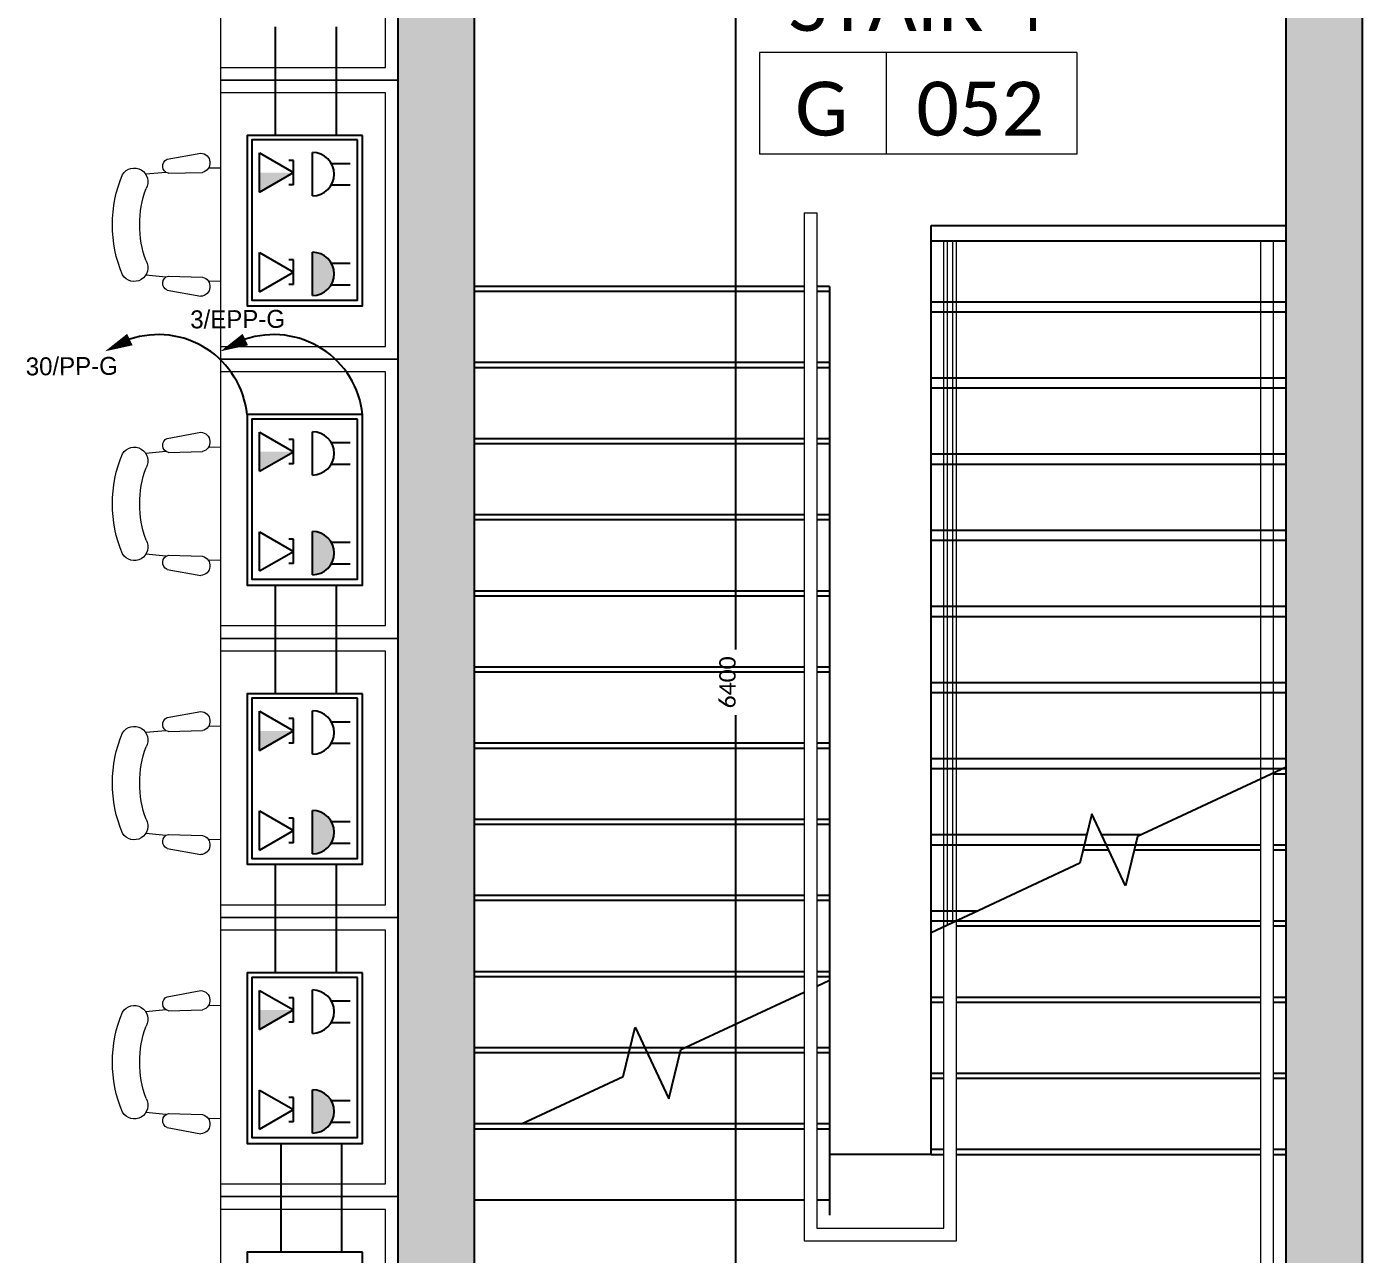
# Model space of a CAD drawing. Header units: metres. Extents: x 15.7 to 112.1, y 4.7 to 71.5.
# Drawn here: x 86.13 to 91.39, y 41.69 to 46.53 of the extents above; entities that cross this region are included whole.
import ezdxf

# ---------------------------------------------------------------- set-up
doc = ezdxf.new("R2010")
doc.units = ezdxf.units.M
doc.linetypes.add('ECG_Line-Ptrn-Sold', pattern=[9144.001000000002, 9144.000000000002, -0.001])
doc.layers.get('0').update_dxf_attribs({"color": 3})
for name, color, linetype in [('00', 252, 'Continuous'), ('E-SOCKET', 3, 'Continuous'), ('EL. BLOCK', 3, 'Continuous'), ('PW', 4, 'Continuous')]:
    doc.layers.add(name, color=color, linetype=linetype)
for name, color, linetype, lineweight in [('03-A-XR-GF$0$A-FURN', 55, 'Continuous', 5), ('A-DIM', 7, 'Continuous', 5), ('A-FLOR-HRAL', 1, 'Continuous', 9), ('A-STAIR', 1, 'ECG_Line-Ptrn-Sold', 13), ('A-TEXT', 7, 'ECG_Line-Ptrn-Sold', 13)]:
    doc.layers.add(name, color=color, linetype=linetype, lineweight=lineweight)
doc.styles.add('Calibri', font='calibri.ttf', dxfattribs={"height": 0.2126391096979332})
doc.dimstyles.new('ECG_Dimn-Detl-100', dxfattribs={"dimscale": 0.3048, "dimtxt": 0.25, "dimasz": 1.312335958005249, "dimexe": 0.4921259842519685, "dimexo": 0.0625, "dimgap": 0, "dimtad": 1, "dimdec": 0, "dimlfac": 1000, "dimzin": 0, "dimdsep": 46, "dimtxsty": 'Calibri', "dimblk1": 'DOTSMALL', "dimblk2": 'DOTSMALL', "dimsah": 1, "dimcen": 0.09, "dimdle": 0.4921259842519685, "dimazin": 0, "dimtfac": 1, "dimtdec": 4, "dimtix": 1, "dimtmove": 0, "dimatfit": 3, "dimfxl": 0.4921259842519685, "dimfxlon": 1, "dimtvp": 1, "dimtolj": 1, "dimtzin": 0, "dimarcsym": 2})

# ---------------------------------------------------------------- blocks, each defined once
blk = doc.blocks.new('Railing - Railing-3136357-GROUND FLOOR PLAN')
at = {"layer": 'A-FLOR-HRAL'}
for p, q in [((89.19353060839777, 45.79732717912452), (89.24353060839776, 45.79732717912452)), ((89.19353060839777, 45.79732717912452), (89.19353060839775, 42.13940265082262)), ((89.24353060839776, 45.79732717912452), (89.24353060839775, 42.13940265082262)), ((89.79433060839779, 43.0077291072948), (89.7443306083978, 42.98441372438706)), ((89.79433060839779, 43.0077291072948), (89.7443306083978, 42.98441372438706)), ((89.79433060839779, 43.0077291072948), (89.7443306083978, 42.98441372438706)), ((89.79433060839779, 43.0077291072948), (89.7443306083978, 42.98441372438706)), ((89.79433060839779, 43.0077291072948), (89.7443306083978, 42.98441372438706)), ((89.79433060839779, 43.0077291072948), (89.7443306083978, 42.98441372438706)), ((89.74433060839779, 42.12232717912453), (89.7443306083978, 42.98441372438705)), ((89.79433060839777, 42.12232717912453), (89.79433060839779, 43.0077291072948)), ((89.19353060839775, 42.13940265082262), (89.19353060839775, 41.7469271791245)), ((89.24353060839775, 42.13940265082262), (89.24353060839775, 41.79692717912451)), ((89.74433060839779, 41.84732717912449), (89.74433060839779, 42.12232717912453)), ((89.79433060839777, 41.84732717912449), (89.79433060839777, 42.12232717912453)), ((89.74433060839779, 41.79692717912451), (89.74433060839779, 41.84732717912449)), ((89.79433060839777, 41.7469271791245), (89.79433060839777, 41.84732717912449)), ((89.24353060839775, 41.79692717912451), (89.74433060839779, 41.79692717912451)), ((89.19353060839775, 41.7469271791245), (89.79433060839777, 41.7469271791245))]:
    blk.add_line(p, q, dxfattribs=at)
at = {"layer": 'A-STAIR'}
for p, q in [((89.74433060839782, 45.68732717912454), (89.7943306083978, 45.68732717912454)), ((89.74433060839782, 45.38732717912453), (89.74433060839782, 45.68732717912454)), ((89.75933060839782, 45.68732717912454), (89.77933060839781, 45.68732717912454)), ((89.75933060839782, 45.38732717912453), (89.75933060839782, 45.68732717912454)), ((89.75933060839782, 45.68732717912454), (89.77933060839781, 45.68732717912454)), ((89.75933060839782, 45.38732717912453), (89.75933060839782, 45.68732717912454)), ((89.75933060839782, 45.68732717912454), (89.77933060839781, 45.68732717912454)), ((89.75933060839782, 45.38732717912453), (89.75933060839782, 45.68732717912454)), ((89.75933060839782, 45.68732717912454), (89.77933060839781, 45.68732717912454)), ((89.75933060839782, 45.38732717912453), (89.75933060839782, 45.68732717912454)), ((89.75933060839782, 45.68732717912454), (89.77933060839781, 45.68732717912454)), ((89.75933060839782, 45.38732717912453), (89.75933060839782, 45.68732717912454)), ((89.77933060839781, 45.38732717912453), (89.77933060839781, 45.68732717912454)), ((89.77933060839781, 45.38732717912453), (89.77933060839781, 45.68732717912454)), ((89.77933060839781, 45.38732717912453), (89.77933060839781, 45.68732717912454)), ((89.77933060839781, 45.38732717912453), (89.77933060839781, 45.68732717912454)), ((89.77933060839781, 45.38732717912453), (89.77933060839781, 45.68732717912454)), ((89.7943306083978, 45.38732717912453), (89.7943306083978, 45.68732717912454)), ((89.7443306083978, 42.98441372438705), (89.74433060839782, 45.38732717912452)), ((89.7593306083978, 42.99140833925938), (89.75933060839782, 45.38732717912452)), ((89.7593306083978, 42.99140833925938), (89.75933060839782, 45.38732717912452)), ((89.7593306083978, 42.99140833925938), (89.75933060839782, 45.38732717912452)), ((89.7593306083978, 42.99140833925938), (89.75933060839782, 45.38732717912452)), ((89.7593306083978, 42.99140833925938), (89.75933060839782, 45.38732717912452)), ((89.7793306083978, 43.00073449242247), (89.77933060839781, 45.38732717912452)), ((89.7793306083978, 43.00073449242247), (89.77933060839781, 45.38732717912452)), ((89.7793306083978, 43.00073449242247), (89.77933060839781, 45.38732717912452)), ((89.7793306083978, 43.00073449242247), (89.77933060839781, 45.38732717912452)), ((89.7793306083978, 43.00073449242247), (89.77933060839781, 45.38732717912452)), ((89.79433060839779, 43.0077291072948), (89.7943306083978, 45.38732717912452))]:
    blk.add_line(p, q, dxfattribs=at)
blk = doc.blocks.new('Railing - Railing-3136380-GROUND FLOOR PLAN')
at = {"layer": 'A-FLOR-HRAL'}
for p, q in [((91.04353060839782, 43.59024063386204), (90.9935306083978, 43.56692525095428)), ((90.9935306083978, 41.78732717912452), (90.9935306083978, 43.56692525095428)), ((91.0435306083978, 41.78732717912452), (91.04353060839782, 43.59024063386202)), ((90.99353060839778, 41.48732717912451), (90.99353060839778, 41.78732717912452)), ((91.04353060839776, 41.48732717912451), (91.04353060839776, 41.78732717912452)), ((91.04353060839776, 41.48732717912451), (90.99353060839778, 41.48732717912451))]:
    blk.add_line(p, q, dxfattribs=at)
at = {"layer": 'A-STAIR'}
for p, q in [((90.9935306083978, 45.68732717912451), (91.0435306083978, 45.68732717912451)), ((90.9935306083978, 45.38732717912452), (90.9935306083978, 45.68732717912451)), ((91.0435306083978, 45.38732717912452), (91.0435306083978, 45.68732717912451)), ((90.9935306083978, 43.56692525095428), (90.99353060839783, 45.3873271791245)), ((91.04353060839782, 43.59024063386202), (91.04353060839782, 45.3873271791245))]:
    blk.add_line(p, q, dxfattribs=at)
blk = doc.blocks.new('B806-B02 - CALL CENTER - FURN GROUND FLOOR_dwg_03-A-XR-GF$0$chair-3478258-GROUND FLOOR PLAN')
at = {"layer": '03-A-XR-GF$0$A-FURN'}
for p, q in [((22.19294224309074, -2.559167828483293), (22.06061282081058, -2.535008843827233)), ((21.98240199986174, -2.593606267188664), (22.02739614326104, -2.59466745277587)), ((22.18812851668977, -2.614518340465394), (22.05366787443163, -2.610636559411606)), ((22.19874227571334, -2.61097682066178), (22.27761711590779, -2.618484423939786)), ((21.98240199986174, -3.040548057876208), (22.02739614326104, -3.039486872288962)), ((22.18812851668977, -3.019635984599558), (22.05366787443163, -3.023517765653322)), ((22.19874227571334, -3.02317750440317), (22.27761711590779, -3.015669901125166)), ((22.19294224309074, -3.074986496581658), (22.06061282081058, -3.099145481237719))]:
    blk.add_line(p, q, dxfattribs=at)
for centre, radius, start, end in [((22.06296722144766, -2.573357787546228), 0.03842114895104468, 93.51321580933383, 255.9931916523041), ((22.18194035226723, -2.586095591634575), 0.02908858934396826, 282.2826853572749, 67.77652142876367), ((22.32321374346897, -2.647750546832342), 0.05418079359043457, 31.26502886697913, 209.6825180361752), ((21.89841506286231, -2.817077162532464), 0.5108137858035644, 337.2610651608358, 22.73893483916425), ((21.89064670177848, -2.817077162532464), 0.4109893326929139, 339.7134097284324, 20.2865902715676), ((22.32321374346897, -2.986403778232487), 0.0541807935904372, 150.3174819638237, 328.7349711330193), ((22.06296722144766, -3.060796537518704), 0.03842114895104733, 104.0068083476947, 266.486784190666), ((22.18194035226723, -3.048058733430374), 0.02908858934397272, 292.2234785712332, 77.7173146427265)]:
    blk.add_arc(centre, radius, start, end, dxfattribs=at)
blk = doc.blocks.new('B806-B02 - CALL CENTER - FURN GROUND FLOOR_dwg_03-A-XR-GF$0$UNIT130-V133-GROUND FLOOR PLAN')
at = {"layer": '03-A-XR-GF$0$A-FURN'}
for p, q in [((-0.7249999999992037, -1.049999999999949), (-0.7249999999992037, -0.2499999999997695)), ((-0.02503697728708748, -1.199999999999805), (-0.7249999999991075, -1.199999999999814))]:
    blk.add_line(p, q, dxfattribs=at)
at = {"layer": '03-A-XR-GF$0$A-FURN', "flags": 128}
for points in [[(-0.7249999999991075, -1.199999999999814), (-0.7249999999991075, -0.09999999999981267), (-0.02503727435898454, -0.09999999999981267)], [(-0.7249999999992042, -1.149999999999906), (-0.07499999999920373, -1.149999999999906), (-0.07499999999920373, -0.1499999999998146), (-0.7249999999992044, -0.1499999999998146)]]:
    blk.add_lwpolyline(points, dxfattribs=at)
at = {"extrusion": (0, 0, -1), "zscale": -1}
blk.add_blockref('B806-B02 - CALL CENTER - FURN GROUND FLOOR_dwg_03-A-XR-GF$0$chair-3478258-GROUND FLOOR PLAN', (-21.25740199986219, 2.14691569418188), dxfattribs=at)
blk = doc.blocks.new('B806-B02 - CALL CENTER - FURN GROUND FLOOR_dwg_03-A-XR-GF$0$UNIT130-V134-GROUND FLOOR PLAN')
at = {"layer": '03-A-XR-GF$0$A-FURN'}
for p, q in [((-0.7249999999992037, -1.049999999999949), (-0.7249999999992037, -0.2499999999997695)), ((-0.02500373744398871, -1.199999999999814), (-0.7249999999991075, -1.199999999999814))]:
    blk.add_line(p, q, dxfattribs=at)
at = {"layer": '03-A-XR-GF$0$A-FURN', "flags": 128}
for points in [[(-0.7249999999991075, -1.199999999999814), (-0.7249999999991075, -0.09999999999982133), (-0.02500403451586844, -0.09999999999981267)], [(-0.7249999999992042, -1.149999999999906), (-0.07499999999920373, -1.149999999999906), (-0.07499999999920373, -0.1499999999998146), (-0.7249999999992044, -0.1499999999998146)]]:
    blk.add_lwpolyline(points, dxfattribs=at)
at = {"extrusion": (0, 0, -1), "zscale": -1}
blk.add_blockref('B806-B02 - CALL CENTER - FURN GROUND FLOOR_dwg_03-A-XR-GF$0$chair-3478258-GROUND FLOOR PLAN', (-21.25740199986219, 2.14691569418188), dxfattribs=at)
blk = doc.blocks.new('B806-B02 - CALL CENTER - FURN GROUND FLOOR_dwg_03-A-XR-GF$0$UNIT130-V135-GROUND FLOOR PLAN')
at = {"layer": '03-A-XR-GF$0$A-FURN'}
for p, q in [((-0.7249999999992037, -1.049999999999949), (-0.7249999999992037, -0.2499999999997695)), ((-0.02500344037210898, -1.199999999999814), (-0.7249999999991075, -1.199999999999823))]:
    blk.add_line(p, q, dxfattribs=at)
at = {"layer": '03-A-XR-GF$0$A-FURN', "flags": 128}
for points in [[(-0.7249999999991075, -1.199999999999823), (-0.7249999999990902, -0.09999999999982133), (-0.02500373744397139, -0.09999999999982133)], [(-0.7249999999992042, -1.149999999999906), (-0.07499999999920373, -1.149999999999906), (-0.07499999999920373, -0.1499999999998146), (-0.7249999999992044, -0.1499999999998146)]]:
    blk.add_lwpolyline(points, dxfattribs=at)
at = {"extrusion": (0, 0, -1), "zscale": -1}
blk.add_blockref('B806-B02 - CALL CENTER - FURN GROUND FLOOR_dwg_03-A-XR-GF$0$chair-3478258-GROUND FLOOR PLAN', (-21.25740199986219, 2.14691569418188), dxfattribs=at)
blk = doc.blocks.new('B806-B02 - CALL CENTER - FURN GROUND FLOOR_dwg_03-A-XR-GF$0$UNIT130-V136-GROUND FLOOR PLAN')
at = {"layer": '03-A-XR-GF$0$A-FURN'}
for p, q in [((-0.7249999999992037, -1.049999999999949), (-0.7249999999992037, -0.2499999999997695)), ((-0.02500314329931098, -1.199999999999814), (-0.7249999999991075, -1.199999999999805))]:
    blk.add_line(p, q, dxfattribs=at)
at = {"layer": '03-A-XR-GF$0$A-FURN', "flags": 128}
for points in [[(-0.7249999999991075, -1.199999999999805), (-0.7249999999991075, -0.09999999999981267), (-0.02500344037120803, -0.09999999999981267)], [(-0.7249999999992042, -1.149999999999906), (-0.07499999999920373, -1.149999999999906), (-0.07499999999920373, -0.1499999999998146), (-0.7249999999992044, -0.1499999999998146)]]:
    blk.add_lwpolyline(points, dxfattribs=at)
at = {"extrusion": (0, 0, -1), "zscale": -1}
blk.add_blockref('B806-B02 - CALL CENTER - FURN GROUND FLOOR_dwg_03-A-XR-GF$0$chair-3478258-GROUND FLOOR PLAN', (-21.25740199986219, 2.14691569418188), dxfattribs=at)
blk = doc.blocks.new('B806-B02 - CALL CENTER - FURN GROUND FLOOR_dwg_03-A-XR-GF$0$UNIT130-V137-GROUND FLOOR PLAN')
at = {"layer": '03-A-XR-GF$0$A-FURN'}
for p, q in [((-0.7249999999992037, -1.049999999999949), (-0.7249999999992037, -0.2499999999997695)), ((-0.02500284622743125, -1.199999999999814), (-0.7249999999991075, -1.199999999999823))]:
    blk.add_line(p, q, dxfattribs=at)
at = {"layer": '03-A-XR-GF$0$A-FURN', "flags": 128}
for points in [[(-0.7249999999991075, -1.199999999999823), (-0.7249999999991075, -0.09999999999981267), (-0.02500314329931098, -0.09999999999982133)], [(-0.7249999999992042, -1.149999999999906), (-0.07499999999920373, -1.149999999999906), (-0.07499999999920373, -0.1499999999998146), (-0.7249999999992044, -0.1499999999998146)]]:
    blk.add_lwpolyline(points, dxfattribs=at)
at = {"extrusion": (0, 0, -1), "zscale": -1}
blk.add_blockref('B806-B02 - CALL CENTER - FURN GROUND FLOOR_dwg_03-A-XR-GF$0$chair-3478258-GROUND FLOOR PLAN', (-21.25740199986219, 2.14691569418188), dxfattribs=at)
blk = doc.blocks.new('B806-B02 - CALL CENTER - FURN GROUND FLOOR_dwg_03-A-XR-GF$0$UNIT130-V142-GROUND FLOOR PLAN')
at = {"layer": '03-A-XR-GF$0$A-FURN'}
for p, q in [((-0.7249999999992037, -1.049999999999949), (-0.7249999999992037, -0.2499999999997695)), ((-0.02503727435903652, -1.199999999999805), (-0.7249999999991075, -1.199999999999797))]:
    blk.add_line(p, q, dxfattribs=at)
at = {"layer": '03-A-XR-GF$0$A-FURN', "flags": 128}
for points in [[(-0.7249999999991075, -1.199999999999797), (-0.7249999999991075, -0.09999999999980401), (-0.0250375714308816, -0.09999999999980401)], [(-0.7249999999992042, -1.149999999999906), (-0.07499999999920373, -1.149999999999906), (-0.07499999999920373, -0.1499999999998146), (-0.7249999999992044, -0.1499999999998146)]]:
    blk.add_lwpolyline(points, dxfattribs=at)
at = {"extrusion": (0, 0, -1), "zscale": -1}
blk.add_blockref('B806-B02 - CALL CENTER - FURN GROUND FLOOR_dwg_03-A-XR-GF$0$chair-3478258-GROUND FLOOR PLAN', (-21.25740199986219, 2.14691569418188), dxfattribs=at)
blk = doc.blocks.new('B806-B02 - CALL CENTER - FURN GROUND FLOOR_dwg-3278331-GROUND FLOOR PLAN')
at = {"rotation": 359.9999845375016}
for name, p in [('B806-B02 - CALL CENTER - FURN GROUND FLOOR_dwg_03-A-XR-GF$0$UNIT130-V142-GROUND FLOOR PLAN', (87.6189682068353, 47.52079368397294)), ('B806-B02 - CALL CENTER - FURN GROUND FLOOR_dwg_03-A-XR-GF$0$UNIT130-V133-GROUND FLOOR PLAN', (87.61896790976336, 46.42079368397303)), ('B806-B02 - CALL CENTER - FURN GROUND FLOOR_dwg_03-A-XR-GF$0$UNIT130-V134-GROUND FLOOR PLAN', (87.61893466992024, 45.32078559809558)), ('B806-B02 - CALL CENTER - FURN GROUND FLOOR_dwg_03-A-XR-GF$0$UNIT130-V135-GROUND FLOOR PLAN', (87.61893437284834, 44.22078559809567)), ('B806-B02 - CALL CENTER - FURN GROUND FLOOR_dwg_03-A-XR-GF$0$UNIT130-V136-GROUND FLOOR PLAN', (87.61893407577554, 43.12078559809576)), ('B806-B02 - CALL CENTER - FURN GROUND FLOOR_dwg_03-A-XR-GF$0$UNIT130-V137-GROUND FLOOR PLAN', (87.61893377870365, 42.02078559809573))]:
    blk.add_blockref(name, p, dxfattribs=at)
blk = doc.blocks.new('ECG_G-Tag-Room - ECG_G-Tag-Room-Engl-1568319-GROUND FLOOR PLAN')
at = {"layer": 'A-TEXT'}
for p, q in [((-0.006249999999999996, 0), (-0.006249999999999996, -0.004)), ((0.00625, 0), (-0.006249999999999996, 0)), ((-0.001249999999999994, -0.004), (-0.001249999999999987, 0)), ((0.00625, 0), (0.00625, -0.004)), ((0.006250000000000001, -0.004), (-0.006249999999999996, -0.004))]:
    blk.add_line(p, q, dxfattribs=at)
blk = doc.blocks.new('_DotSmall')
at = {"color": 0, "linetype": 'ByBlock', "const_width": 0.5}
blk.add_lwpolyline([(-0.0625, 0, 1), (0.0625, 0, 1)], format="xyb", close=True, dxfattribs=at)

msp = doc.modelspace()

# ---------------------------------------------------------------- hatches: boundary and pattern name
at = {"layer": '00'}
for points in [[(87.59393060839778, 40.74732717912522), (87.74393060839782, 40.74732717912524), (87.74393060839782, 46.9902467200579), (87.89393060839785, 46.9902467200579), (87.89393060839782, 47.34732717912494), (87.59393060839786, 47.3473271791249), (87.59393060839778, 40.87702712061315)], [(91.24393060839785, 40.74732717912519), (91.39393060839784, 40.74732717912519), (91.39393060839788, 47.34732717912517), (91.09393060839787, 47.34732717912517), (91.09393060839787, 46.9902467200579), (91.24393060839785, 46.9902467200579), (91.24393060839785, 40.87702712061315)], [(87.7849042406262, 40.74732717912522), (87.89393060839781, 40.74732717912522), (87.89393060839784, 46.9902467200579), (87.74393060839783, 46.9902467200579), (87.74393060839783, 40.74732717912522)], [(91.24393060839785, 40.74732717912519), (91.24393060839785, 46.9902467200579), (91.0939306083979, 46.9902467200579), (91.09393060839784, 40.74732717912519)]]:
    msp.add_hatch(color=256, dxfattribs=at).paths.add_polyline_path(points, flags=0)
at = {"layer": 'E-SOCKET', "lineweight": -3, "ltscale": 0.05, "transparency": 33554658}
h = msp.add_hatch(color=1, dxfattribs=at)
h.dxf.hatch_style = 1
edge = h.paths.add_edge_path()
edge.add_line((87.25566703056681, 45.47151979729208), (87.25566703056681, 45.64238605792531))
edge.add_ellipse((87.25566703056681, 45.5569529276087), major_axis=(0.06041034578489699, -0.06041034578489751), ratio=0.9999999999999424, start_angle=-45.000000000001705, end_angle=134.9999999999984, ccw=False)
h = msp.add_hatch(color=1, dxfattribs=at)
h.dxf.hatch_style = 1
edge = h.paths.add_edge_path()
edge.add_line((87.25563379072369, 44.37151171141463), (87.25563379072369, 44.54237797204786))
edge.add_ellipse((87.25563379072369, 44.45694484173124), major_axis=(0.06041034578489699, -0.06041034578489751), ratio=0.9999999999999424, start_angle=-45.000000000001705, end_angle=134.9999999999984, ccw=False)
h = msp.add_hatch(color=1, dxfattribs=at)
h.dxf.hatch_style = 1
edge = h.paths.add_edge_path()
edge.add_line((87.2556334936518, 43.27151171141472), (87.2556334936518, 43.44237797204796))
edge.add_ellipse((87.2556334936518, 43.35694484173134), major_axis=(0.06041034578489699, -0.06041034578489751), ratio=0.9999999999999424, start_angle=-45.000000000001705, end_angle=134.9999999999984, ccw=False)
h = msp.add_hatch(color=1, dxfattribs=at)
h.dxf.hatch_style = 1
edge = h.paths.add_edge_path()
edge.add_line((87.255633196579, 42.17151171141482), (87.255633196579, 42.34237797204805))
edge.add_ellipse((87.255633196579, 42.25694484173143), major_axis=(0.06041034578489699, -0.06041034578489751), ratio=0.9999999999999424, start_angle=-45.000000000001705, end_angle=134.9999999999984, ccw=False)
at = {"layer": 'EL. BLOCK', "linetype": 'ByBlock'}
h = msp.add_hatch(color=4, dxfattribs=at)
h.dxf.hatch_style = 1
h.paths.add_polyline_path([(87.18070508930882, 45.95631391503399), (87.04736240207878, 45.95631391503399), (87.04736240207878, 45.87932847866724)])
h = msp.add_hatch(color=4, dxfattribs=at)
h.dxf.hatch_style = 1
h.paths.add_polyline_path([(87.1806718494657, 44.85630582915654), (87.04732916223566, 44.85630582915654), (87.04732916223566, 44.77932039278978)])
h = msp.add_hatch(color=4, dxfattribs=at)
h.dxf.hatch_style = 1
h.paths.add_polyline_path([(87.1806715523938, 43.75630582915664), (87.04732886516376, 43.75630582915664), (87.04732886516376, 43.67932039278988)])
h = msp.add_hatch(color=4, dxfattribs=at)
h.dxf.hatch_style = 1
h.paths.add_polyline_path([(87.180671255321, 42.65630582915673), (87.04732856809096, 42.65630582915673), (87.04732856809096, 42.57932039278997)])

# ---------------------------------------------------------------- linework, layer by layer
at = {"color": 3}
for points in [[(87.10891174570669, 46.53085440244008), (87.10891174570696, 46.10257425356906)], [(87.10891144863481, 44.3308544024401), (87.10891144863508, 43.90257425356913)], [(87.10887820772547, 43.23084631656697), (87.10887820772574, 42.80256616186897)], [(87.13045405002492, 42.13084631074005), (87.1304540500252, 41.70256616186903)]]:
    msp.add_lwpolyline(points, dxfattribs=at)
at = {"color": 1}
for points in [[(87.34927253819156, 46.53085440244022), (87.34927253819183, 46.1025742535692)], [(87.34927224111968, 44.33085440244024), (87.34927194404735, 43.90257425356927)], [(87.34923900021033, 43.23084631656711), (87.3492390002106, 42.80256616186911)], [(87.37081484250979, 42.13084631074019), (87.37081484251006, 41.70256616186917)]]:
    msp.add_lwpolyline(points, dxfattribs=at)
at = {"elevation": 5.594000005722046}
msp.add_lwpolyline([(86.4382579429452, 45.25193185217353, 0, 0.05, 0), (86.53600703231126, 45.29816071954549, 0.05, 0.05, 0)], format="xyseb", dxfattribs=at)
at = {"color": 1, "elevation": 5.594000005722046}
msp.add_lwpolyline([(86.89336221501992, 45.25193185217382, 0, 0.05, 0), (86.99111130438598, 45.29816071954577, 0.05, 0.05, 0)], format="xyseb", dxfattribs=at)
msp.add_arc((86.64811161578774, 44.96559765383295), 0.3521025629529302, 6.026797535963858, 108.6128146909615)
at = {"color": 1}
msp.add_arc((87.10321588786246, 44.96559765383324), 0.3521025629529302, 6.026797535963858, 108.6128146909615, dxfattribs=at)
at = {"layer": '00'}
for p, q in [((87.59393060839767, 38.54732717912495), (87.59393060839783, 53.74732717912512)), ((91.39393060839777, 47.34732717912512), (91.39393060839775, 40.34732717912514)), ((87.89393060839768, 40.74732717912516), (87.89393060839774, 47.14732717912516)), ((91.09393060839774, 43.61374253983302), (91.09393060839777, 47.14732717912512)), ((89.69393060839778, 45.7473271791245), (91.09393060839777, 45.7473271791245)), ((89.69393060839774, 42.85532717912451), (89.69393060839778, 45.7473271791245)), ((91.09393060839776, 43.61374253983302), (91.09393060839777, 45.7473271791245)), ((89.69393060839778, 45.6873271791245), (91.09393060839777, 45.6873271791245)), ((89.69393060839774, 42.96091181841602), (89.69393060839778, 45.6873271791245)), ((91.09393060839776, 43.61374253983302), (91.09393060839777, 45.6873271791245)), ((89.19353060839777, 45.50732717912452), (87.89393060839774, 45.50732717912452)), ((89.19353060839777, 45.48732717912452), (87.89393060839774, 45.48732717912452)), ((89.29393060839773, 45.50732717912452), (89.24353060839776, 45.50732717912452)), ((89.29393060839773, 45.48732717912452), (89.24353060839776, 45.48732717912452)), ((89.29393060839773, 45.50732717912452), (89.29393060839773, 45.20732717912453)), ((89.69393060839778, 45.44732717912451), (91.09393060839777, 45.44732717912451)), ((89.69393060839778, 45.40732717912451), (91.09393060839777, 45.40732717912451)), ((89.19353060839777, 45.20732717912453), (87.89393060839774, 45.20732717912453)), ((89.19353060839777, 45.18732717912452), (87.89393060839774, 45.18732717912452)), ((89.29393060839773, 45.20732717912453), (89.24353060839776, 45.20732717912453)), ((89.29393060839773, 45.18732717912452), (89.24353060839776, 45.18732717912452)), ((89.29393060839773, 45.20732717912453), (89.29393060839773, 44.90732717912452)), ((89.69393060839778, 45.14732717912451), (91.09393060839777, 45.14732717912451)), ((89.69393060839778, 45.10732717912451), (91.09393060839777, 45.10732717912451)), ((89.19353060839777, 44.90732717912452), (87.89393060839774, 44.90732717912452)), ((89.29393060839773, 44.90732717912452), (89.24353060839776, 44.90732717912452)), ((89.29393060839773, 44.90732717912452), (89.29393060839773, 44.60732717912453)), ((89.19353060839777, 44.88732717912452), (87.89393060839774, 44.88732717912452)), ((89.29393060839773, 44.88732717912452), (89.24353060839776, 44.88732717912452)), ((89.69393060839778, 44.84732717912451), (91.09393060839777, 44.84732717912451)), ((89.69393060839778, 44.80732717912451), (91.09393060839777, 44.80732717912451)), ((89.19353060839777, 44.60732717912453), (87.89393060839774, 44.60732717912453)), ((89.29393060839773, 44.60732717912453), (89.24353060839776, 44.60732717912453)), ((89.29393060839773, 44.60732717912453), (89.29393060839773, 44.30732717912453)), ((89.19353060839777, 44.58732717912453), (87.89393060839774, 44.58732717912453)), ((89.29393060839773, 44.58732717912453), (89.24353060839776, 44.58732717912453)), ((89.69393060839778, 44.54732717912455), (91.09393060839777, 44.54732717912447)), ((89.69393060839778, 44.50732717912455), (91.09393060839777, 44.50732717912447)), ((89.19353060839777, 44.30732717912453), (87.89393060839774, 44.30732717912453)), ((89.19353060839777, 44.28732717912452), (87.89393060839774, 44.28732717912452)), ((89.29393060839773, 44.30732717912453), (89.24353060839776, 44.30732717912453)), ((89.29393060839773, 44.28732717912452), (89.24353060839776, 44.28732717912452)), ((89.29393060839773, 44.30732717912453), (89.29393060839773, 44.00732717912453)), ((89.69393060839776, 44.24732717912451), (91.09393060839776, 44.24732717912451)), ((89.69393060839776, 44.20732717912451), (91.09393060839776, 44.20732717912451)), ((89.19353060839777, 44.00732717912453), (87.89393060839774, 44.00732717912453)), ((89.19353060839777, 43.98732717912453), (87.89393060839774, 43.98732717912453)), ((89.29393060839773, 44.00732717912453), (89.24353060839776, 44.00732717912453)), ((89.29393060839773, 43.98732717912453), (89.24353060839776, 43.98732717912453)), ((89.29393060839773, 44.00732717912453), (89.29393060839773, 43.70732717912448)), ((89.69393060839776, 43.94732717912451), (91.09393060839776, 43.94732717912451)), ((89.69393060839776, 43.90732717912451), (91.09393060839776, 43.90732717912451)), ((89.19353060839775, 43.70732717912449), (87.89393060839774, 43.70732717912457)), ((89.29393060839773, 43.70732717912448), (89.24353060839775, 43.70732717912449)), ((89.29393060839773, 43.70732717912448), (89.29393060839772, 43.40732717912453)), ((89.19353060839775, 43.68732717912449), (87.89393060839774, 43.68732717912457)), ((89.29393060839773, 43.68732717912448), (89.24353060839775, 43.68732717912449)), ((89.69393060839776, 43.64732717912451), (91.09393060839776, 43.64732717912451)), ((89.69393060839776, 43.60732717912451), (91.08017282296079, 43.60732717912451)), ((91.09393060839776, 43.61374253983302), (90.50721908177735, 43.34015446184211)), ((91.08017282296079, 43.60732717912451), (91.09393060839776, 43.60732717912451)), ((91.09393060839776, 43.58732717912451), (91.09393060839776, 43.61374253983302)), ((91.0435306083978, 43.58732717912451), (91.09393060839776, 43.58732717912451)), ((91.09393060839771, 40.74732717912513), (91.09393060839774, 43.58732717912451)), ((91.09393060839776, 43.57532717912452), (91.09393060839776, 43.58732717912451)), ((89.19353060839777, 43.40732717912453), (87.89393060839772, 43.40732717912453)), ((89.19353060839777, 43.38732717912453), (87.89393060839772, 43.38732717912453)), ((89.29393060839772, 43.40732717912453), (89.24353060839776, 43.40732717912453)), ((89.29393060839772, 43.38732717912453), (89.24353060839776, 43.38732717912453)), ((89.29393060839772, 43.40732717912453), (89.29393060839772, 43.10732717912452)), ((90.32789650500078, 43.428937770849), (90.28064213501818, 43.23449989640693)), ((90.45996471179474, 43.14571658740005), (90.32789650500077, 43.428937770849)), ((89.69393060839776, 43.34732717912451), (90.30806262692063, 43.34732717912451)), ((90.36595214890845, 43.34732717912451), (90.52260102362833, 43.34732717912451)), ((90.50721908177735, 43.34015446184211), (90.45996471179475, 43.14571658740005)), ((89.69393060839776, 43.30732717912451), (90.29834139948628, 43.30732717912451)), ((90.29348078576909, 43.28732717912451), (90.39393060839775, 43.28732717912451)), ((90.29834139948628, 43.30732717912451), (90.38460445523465, 43.30732717912451)), ((90.38460445523465, 43.30732717912451), (90.4992410447436, 43.30732717912451)), ((90.49438043102643, 43.28732717912451), (90.9935306083978, 43.28732717912451)), ((90.4992410447436, 43.30732717912451), (90.9935306083978, 43.30732717912451)), ((91.04353060839782, 43.30732717912451), (91.09393060839776, 43.30732717912451)), ((91.04353060839782, 43.28732717912451), (91.09393060839776, 43.28732717912451)), ((90.28064213501817, 43.23449989640693), (89.69393060839776, 42.96091181841602)), ((89.19353060839777, 43.10732717912452), (87.89393060839772, 43.10732717912452)), ((89.19353060839777, 43.08732717912452), (87.89393060839772, 43.08732717912452)), ((89.29393060839772, 43.10732717912452), (89.24353060839776, 43.10732717912452)), ((89.29393060839772, 43.08732717912452), (89.24353060839776, 43.08732717912452)), ((89.29393060839772, 43.10732717912452), (89.29393060839772, 42.80732717912453)), ((89.69393060839776, 43.04732717912456), (89.87924894747552, 43.04732717912454)), ((89.69393060839776, 43.00732717912456), (89.79346867065514, 43.00732717912455)), ((89.69393060839774, 42.68732717912451), (89.69393060839776, 42.96091181841602)), ((89.79433060839777, 43.00732717912455), (90.9935306083978, 43.00732717912448)), ((89.79433060839777, 42.98732717912454), (90.9935306083978, 42.98732717912448)), ((91.04353060839782, 43.00732717912448), (91.09393060839776, 43.00732717912447)), ((91.04353060839782, 42.98732717912448), (91.09393060839776, 42.98732717912447)), ((89.19353060839777, 42.80732717912453), (87.89393060839772, 42.80732717912453)), ((89.29393060839772, 42.80732717912453), (89.24353060839776, 42.80732717912453)), ((89.29393060839772, 42.80732717912453), (89.29393060839772, 42.50732717912452)), ((89.19353060839777, 42.78732717912452), (87.89393060839772, 42.78732717912452)), ((89.29393060839772, 42.78732717912452), (89.24353060839776, 42.78732717912452)), ((89.24353060839776, 42.75024063386203), (89.29393060839772, 42.77374253983302)), ((88.70721908177731, 42.50015446184211), (89.19353060839777, 42.72692525095427)), ((89.69393060839774, 42.70732717912451), (89.7443306083978, 42.70732717912451)), ((89.79433060839779, 42.70732717912451), (90.9935306083978, 42.70732717912451)), ((91.04353060839782, 42.70732717912451), (91.09393060839774, 42.70732717912451)), ((89.69393060839774, 42.55532717912451), (89.69393060839774, 42.68732717912452)), ((89.69393060839774, 42.38732717912451), (89.69393060839774, 42.68732717912451)), ((89.69393060839774, 42.68732717912451), (89.7443306083978, 42.68732717912451)), ((89.79433060839779, 42.68732717912451), (90.9935306083978, 42.68732717912451)), ((91.0435306083978, 42.68732717912451), (91.09393060839774, 42.68732717912451)), ((89.29393060839772, 42.63932717912456), (89.29393060839772, 42.50732717912452)), ((88.48064213501813, 42.39449989640693), (88.52789650500073, 42.588937770849)), ((88.52789650500074, 42.588937770849), (88.65996471179471, 42.30571658740004)), ((89.19353060839777, 42.50732717912452), (87.89393060839772, 42.50732717912452)), ((89.19353060839777, 42.48732717912452), (87.89393060839772, 42.48732717912452)), ((88.65996471179469, 42.30571658740004), (88.70721908177728, 42.50015446184211)), ((89.29393060839772, 42.50732717912452), (89.24353060839776, 42.50732717912452)), ((89.29393060839772, 42.48732717912452), (89.24353060839776, 42.48732717912452)), ((89.29393060839772, 42.50732717912452), (89.29393060839772, 42.20732717912453)), ((88.07924894747546, 42.20732717912454), (88.48064213501813, 42.39449989640693)), ((89.69393060839774, 42.40732717912451), (89.74433060839779, 42.40732717912451)), ((89.69393060839774, 42.25532717912451), (89.69393060839774, 42.38732717912451)), ((89.69393060839774, 42.08732717912451), (89.69393060839774, 42.38732717912451)), ((89.69393060839774, 42.38732717912451), (89.74433060839779, 42.38732717912451)), ((89.79433060839777, 42.40732717912451), (90.9935306083978, 42.40732717912451)), ((89.79433060839777, 42.38732717912451), (90.9935306083978, 42.38732717912451)), ((91.0435306083978, 42.40732717912451), (91.09393060839774, 42.40732717912451)), ((91.0435306083978, 42.38732717912451), (91.09393060839774, 42.38732717912451)), ((89.29393060839772, 42.33932717912455), (89.29393060839772, 42.20732717912453)), ((89.19353060839777, 42.20732717912453), (87.89393060839772, 42.20732717912453)), ((89.19353060839777, 42.18732717912453), (87.89393060839772, 42.18732717912453)), ((89.29393060839772, 42.20732717912453), (89.24353060839776, 42.20732717912453)), ((89.29393060839772, 42.18732717912453), (89.24353060839776, 42.18732717912453)), ((89.29393060839772, 42.20732717912453), (89.29393060839772, 41.90732717912453)), ((89.69393060839774, 42.08732717912454), (89.29393060839772, 42.08732717912454)), ((89.69393060839774, 42.10732717912451), (89.74433060839779, 42.10732717912451)), ((89.69393060839774, 42.08732717912451), (89.74433060839779, 42.08732717912451)), ((89.79433060839777, 42.10732717912451), (90.9935306083978, 42.10732717912451)), ((89.79433060839777, 42.08732717912451), (90.9935306083978, 42.08732717912451)), ((91.0435306083978, 42.10732717912451), (91.09393060839774, 42.10732717912451)), ((91.0435306083978, 42.08732717912451), (91.09393060839774, 42.08732717912451)), ((89.29393060839772, 42.03932717912458), (89.29393060839772, 41.84732717912453)), ((89.19353060839777, 41.90732717912453), (87.89393060839772, 41.90732717912453)), ((89.29393060839772, 41.90732717912453), (89.24353060839776, 41.90732717912453))]:
    msp.add_line(p, q, dxfattribs=at)
at = {"layer": 'E-SOCKET', "color": 3}
for p, q in [((87.25572540200154, 45.86432834870192), (87.25572540200154, 46.03519460933516)), ((87.32978677816445, 45.99234941529831), (87.40475450718553, 45.99234941529831)), ((87.32978677816445, 45.90717354273878), (87.404440073566, 45.90717354273878)), ((87.25572540200154, 45.47133989473344), (87.25572540200154, 45.64220615536667)), ((87.32978677816445, 45.59936096132983), (87.40475450718553, 45.59936096132983)), ((87.32978677816445, 45.5141850887703), (87.404440073566, 45.5141850887703)), ((87.25569216215843, 44.76432026282447), (87.25569216215843, 44.9351865234577)), ((87.32975353832133, 44.89234132942086), (87.40472126734241, 44.89234132942086)), ((87.32975353832133, 44.80716545686133), (87.40440683372287, 44.80716545686133)), ((87.25569216215843, 44.37133180885598), (87.25569216215843, 44.54219806948922)), ((87.32975353832133, 44.49935287545237), (87.40472126734241, 44.49935287545237)), ((87.32975353832133, 44.41417700289284), (87.40440683372287, 44.41417700289284)), ((87.25569186508653, 43.66432026282457), (87.25569186508653, 43.8351865234578)), ((87.32975324124943, 43.79234132942096), (87.40472097027052, 43.79234132942096)), ((87.32975324124943, 43.70716545686142), (87.40440653665098, 43.70716545686142)), ((87.25569186508653, 43.27133180885608), (87.25569186508653, 43.44219806948932)), ((87.32975324124943, 43.39935287545247), (87.40472097027052, 43.39935287545247)), ((87.32975324124943, 43.31417700289294), (87.40440653665098, 43.31417700289294)), ((87.25569156801373, 42.56432026282466), (87.25569156801373, 42.73518652345789)), ((87.32975294417663, 42.69234132942105), (87.40472067319772, 42.69234132942105)), ((87.32975294417663, 42.60716545686152), (87.40440623957818, 42.60716545686152)), ((87.25569156801373, 42.17133180885617), (87.25569156801373, 42.34219806948941)), ((87.32975294417663, 42.29935287545256), (87.40472067319772, 42.29935287545256)), ((87.32975294417663, 42.21417700289303), (87.40440623957818, 42.21417700289303))]:
    msp.add_line(p, q, dxfattribs=at)
for points in [[(87.4534055839088, 46.10257425357347), (86.99830131183408, 46.10257425357319), (86.99830131183451, 45.43085440244426), (87.45340558390923, 45.43085440244453)], [(87.45337234406568, 45.00256616769602), (86.99826807199096, 45.00256616769573), (86.99826807199139, 44.33084631656681), (87.45337234406611, 44.33084631656708)], [(87.45337204699379, 43.90256616769611), (86.99826777491907, 43.90256616769583), (86.9982677749195, 43.2308463165669), (87.45337204699422, 43.23084631656717)], [(87.45337174992099, 42.80256616769621), (86.99826747784627, 42.80256616769592), (86.9982674778467, 42.13084631656699), (87.45337174992142, 42.13084631656726)], [(87.4533714528491, 41.70256616769618), (86.99826718077438, 41.70256616769589), (86.9982671807748, 41.03084631656697), (87.45337145284952, 41.03084631656724)]]:
    msp.add_lwpolyline(points, close=True, dxfattribs=at)
at = {"layer": 'E-SOCKET', "color": 3, "ltscale": 1000}
for points in [[(87.43389303980071, 46.08489887415383), (87.01659380603213, 46.08489887415355), (87.01659380603256, 45.45352858541253), (87.43389303980113, 45.45352858541282)], [(87.43385979995759, 44.98489078827637), (87.01656056618901, 44.98489078827609), (87.01656056618944, 44.35352049953508), (87.43385979995801, 44.35352049953536)], [(87.4338595028857, 43.88489078827647), (87.01656026911712, 43.88489078827619), (87.01656026911755, 43.25352049953518), (87.43385950288612, 43.25352049953546)], [(87.4338592058129, 42.78489078827656), (87.01655997204432, 42.78489078827628), (87.01655997204475, 42.15352049953527), (87.43385920581332, 42.15352049953555)]]:
    msp.add_lwpolyline(points, close=True, dxfattribs=at)
at = {"layer": 'E-SOCKET', "color": 3}
for centre in [(87.25572540200154, 45.94976147901854), (87.25572540200154, 45.55677302505006), (87.25569216215843, 44.84975339314109), (87.25569216215843, 44.4567649391726), (87.25569186508653, 43.74975339314118), (87.25569186508653, 43.3567649391727), (87.25569156801373, 42.64975339314127), (87.25569156801373, 42.25676493917279)]:
    msp.add_ellipse(centre, major_axis=(0.06041034578489698, -0.0604103457848975), ratio=0.9999999999999424, start_param=-0.7853981633974773, end_param=2.356194490192316, dxfattribs=at)
at = {"layer": 'PW', "color": 4}
for p, q in [((87.04736240207878, 45.87932847866724), (87.04736240207878, 46.03329935140075)), ((87.18070508930882, 46.00433211783137), (87.16221010807605, 46.00433211783137)), ((87.18070508930882, 45.90829571223656), (87.18070508930882, 46.00433211783143)), ((87.04736240207878, 45.87932847866724), (87.18070508930882, 45.95631391503399)), ((87.18070508930882, 45.90829571223656), (87.16221010807605, 45.90829571223656)), ((87.04736240207878, 45.48664536290377), (87.04736240207878, 45.64061623563715)), ((87.18070508930882, 45.61164900206796), (87.16221010807608, 45.61164900206796)), ((87.18070508930882, 45.51561259647296), (87.18070508930882, 45.61164900206796)), ((87.04736240207878, 45.48664536290377), (87.18070508930882, 45.56363079927046)), ((87.18070508930882, 45.51561259647296), (87.16221010807608, 45.51561259647296)), ((87.04732916223566, 44.77932039278978), (87.04732916223566, 44.93329126552329)), ((87.04732916223566, 44.77932039278978), (87.1806718494657, 44.85630582915654)), ((87.1806718494657, 44.90432403195392), (87.16217686823293, 44.90432403195392)), ((87.1806718494657, 44.8082876263591), (87.1806718494657, 44.90432403195398)), ((87.1806718494657, 44.8082876263591), (87.16217686823293, 44.8082876263591)), ((87.04732916223566, 44.38663727702631), (87.04732916223566, 44.54060814975969)), ((87.1806718494657, 44.5116409161905), (87.16217686823296, 44.5116409161905)), ((87.1806718494657, 44.4156045105955), (87.1806718494657, 44.5116409161905)), ((87.04732916223566, 44.38663727702631), (87.1806718494657, 44.46362271339301)), ((87.1806718494657, 44.4156045105955), (87.16217686823296, 44.4156045105955)), ((87.04732886516376, 43.67932039278988), (87.04732886516376, 43.83329126552339)), ((87.1806715523938, 43.80432403195402), (87.16217657116104, 43.80432403195402)), ((87.1806715523938, 43.7082876263592), (87.1806715523938, 43.80432403195407)), ((87.04732886516376, 43.67932039278988), (87.1806715523938, 43.75630582915664)), ((87.1806715523938, 43.7082876263592), (87.16217657116104, 43.7082876263592)), ((87.04732886516376, 43.28663727702641), (87.04732886516376, 43.44060814975979)), ((87.1806715523938, 43.4116409161906), (87.16217657116107, 43.4116409161906)), ((87.1806715523938, 43.3156045105956), (87.1806715523938, 43.4116409161906)), ((87.04732886516376, 43.28663727702641), (87.1806715523938, 43.36362271339311)), ((87.1806715523938, 43.3156045105956), (87.16217657116107, 43.3156045105956)), ((87.04732856809096, 42.57932039278997), (87.04732856809096, 42.73329126552348)), ((87.180671255321, 42.70432403195411), (87.16217627408824, 42.70432403195411)), ((87.180671255321, 42.60828762635929), (87.180671255321, 42.70432403195417)), ((87.04732856809096, 42.57932039278997), (87.180671255321, 42.65630582915673)), ((87.180671255321, 42.60828762635929), (87.16217627408824, 42.60828762635929)), ((87.04732856809096, 42.1866372770265), (87.04732856809096, 42.34060814975988)), ((87.180671255321, 42.31164091619069), (87.16217627408827, 42.31164091619069)), ((87.180671255321, 42.21560451059569), (87.180671255321, 42.31164091619069)), ((87.04732856809096, 42.1866372770265), (87.180671255321, 42.2636227133932)), ((87.180671255321, 42.21560451059569), (87.16217627408827, 42.21560451059569))]:
    msp.add_line(p, q, dxfattribs=at)
for points in [[(87.04736240207878, 46.03329935140075), (87.18070508930882, 45.95631391503399)], [(87.04736240207878, 45.64061623563715), (87.18070508930882, 45.56363079927046)], [(87.04732916223566, 44.93329126552329), (87.1806718494657, 44.85630582915654)], [(87.04732916223566, 44.54060814975969), (87.1806718494657, 44.46362271339301)], [(87.04732886516376, 43.83329126552339), (87.1806715523938, 43.75630582915664)], [(87.04732886516376, 43.44060814975979), (87.1806715523938, 43.36362271339311)], [(87.04732856809096, 42.73329126552348), (87.180671255321, 42.65630582915673)], [(87.04732856809096, 42.34060814975988), (87.180671255321, 42.2636227133932)]]:
    msp.add_lwpolyline(points, dxfattribs=at)

# ---------------------------------------------------------------- block references
at = {"layer": '00'}
for name in ['B806-B02 - CALL CENTER - FURN GROUND FLOOR_dwg-3278331-GROUND FLOOR PLAN', 'Railing - Railing-3136357-GROUND FLOOR PLAN', 'Railing - Railing-3136380-GROUND FLOOR PLAN']:
    msp.add_blockref(name, (0, 0), dxfattribs=at)
at = {"layer": '00', "xscale": 99.99999999999993, "yscale": 99.99999999999993, "zscale": 99.99999999999993}
msp.add_blockref('ECG_G-Tag-Room - ECG_G-Tag-Room-Engl-1568319-GROUND FLOOR PLAN', (89.64309499473217, 46.42913530596631), dxfattribs=at)

# ---------------------------------------------------------------- texts
at = {"color": 1}
msp.add_text('3/EPP-G', height=0.07078551772250737, rotation=0.3451172976396935, dxfattribs=at).set_placement((86.77427757310821, 45.34213441338376, 1.889881020264244))
msp.add_text('30/PP-G', height=0.07078551772250737, rotation=0.3451172976396935).set_placement((86.12589538393112, 45.15689884897065, 1.889881020264244))
at = {"layer": '00', "char_height": 0.212639109697933, "attachment_point": 2, "line_spacing_factor": 1.156427148766662, "style": 'Calibri'}
for s, insert, width in [('STAIR 4', (89.63824697331893, 46.7267606210821), 1.229999999999999), ('\\fCalibri|b0|i0|c178|p34|;G', (89.26272847130026, 46.31422088430197), 0.2549999999999997), ('052', (89.88824697331893, 46.31422088430197), 0.6119999999999993)]:
    msp.add_mtext(s, dxfattribs=dict(at, insert=insert, width=width))

# ---------------------------------------------------------------- dimensions: what is measured, and where the dimension line sits
at = {"layer": 'A-DIM'}
msp.add_linear_dim(base=(88.92422481580707, 47.14732717912514), p1=(88.774224815807, 40.74732717912516), p2=(88.77422481580707, 47.14732717912514), angle=89.99999999999991, dimstyle='ECG_Dimn-Detl-100', override={"dimpost": '<>', "dimfxl": 6.399999999999977}, dxfattribs=at).render()

doc.saveas('drawing.dxf')
